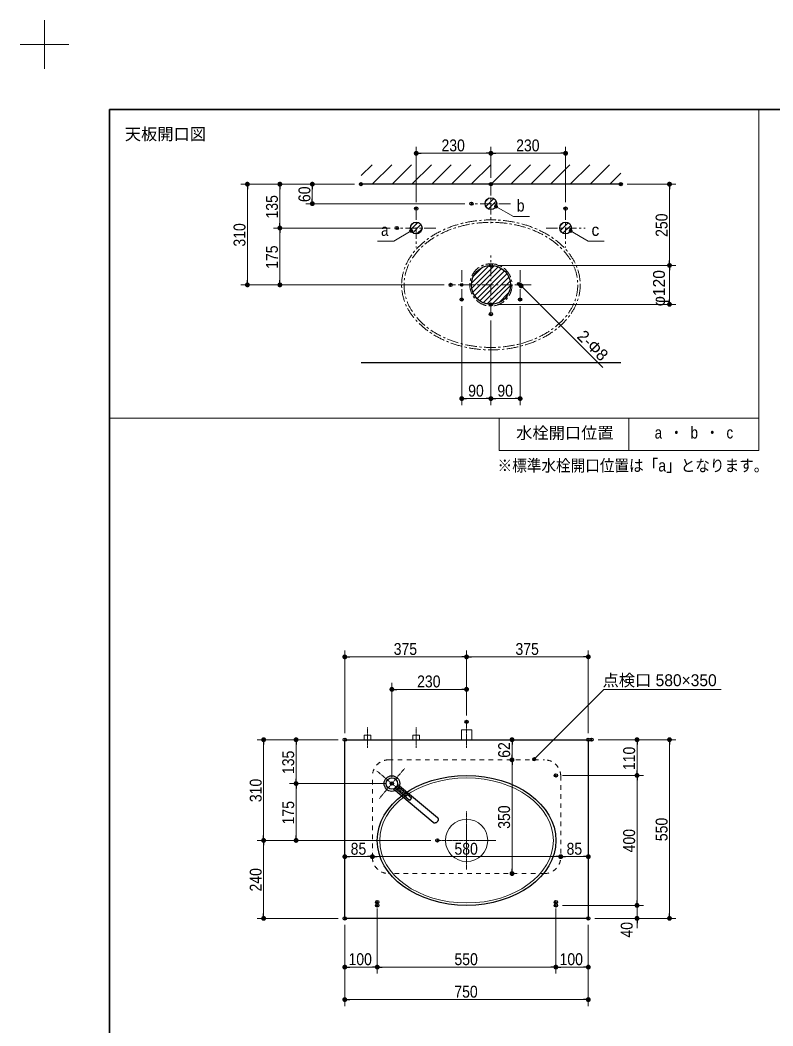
# Model space of a CAD drawing. Units: millimetres, scale not verified. Extents: x -6062 to 6062, y -3045 to 3045.
# Drawn here: x -6062 to -3744, y -51 to 3045 of the extents above; entities that cross this region are included whole.
import ezdxf
from ezdxf.enums import TextEntityAlignment as Align

# ---------------------------------------------------------------- set-up
doc = ezdxf.new("R2010")
doc.units = ezdxf.units.MM
doc.header["$LTSCALE"] = 20
doc.header["$PDMODE"] = 32
doc.header["$PDSIZE"] = 10
doc.linetypes.add('USER1', pattern=[2.91, 1.76, -0.4, 0.35, -0.4])
doc.linetypes.add('USER3', pattern=[1.4, 0.7, -0.7])
for name, color, linetype, lineweight in [('0-0_1図面枠', 7, 'Continuous', 20), ('0-1_3一般', 7, 'Continuous', 15), ('0-2_2寸法-1', 7, 'Continuous', 15), ('0-3_0', 7, 'Continuous', 25), ('0-5_2寸法-3', 7, 'Continuous', 15), ('0-6_2寸法-2', 7, 'Continuous', 15), ('0-7_5ボウル・キャビネット', 7, 'Continuous', 15), ('0-8_4給排水', 7, 'Continuous', 30)]:
    doc.layers.add(name, color=color, linetype=linetype, lineweight=lineweight)
doc.layers.add('0-4_Defpoints', color=7, linetype='Continuous')
doc.styles.add('ＭＳ Ｐゴシック', font='')
doc.styles.get('ＭＳ Ｐゴシック').set_extended_font_data('MS PGothic')

# ---------------------------------------------------------------- blocks, each defined once
blk = doc.blocks.new('_Dot')
at = {"layer": '0-3_0'}
blk.add_line((-10, 0), (-20, 0), dxfattribs=at)
for points in [[(0, 0), (-10, 0), (-9.92, 1.25)], [(0, 0), (-9.92, -1.25), (-10, 0)], [(0, 0), (-9.92, 1.25), (-9.69, 2.49)], [(0, 0), (-9.69, -2.49), (-9.92, -1.25)], [(0, 0), (-9.69, 2.49), (-9.3, 3.68)], [(0, 0), (-9.3, -3.68), (-9.69, -2.49)], [(0, 0), (-9.3, 3.68), (-8.76, 4.82)], [(0, 0), (-8.76, -4.82), (-9.3, -3.68)], [(0, 0), (-8.76, 4.82), (-8.09, 5.88)], [(0, 0), (-8.09, -5.88), (-8.76, -4.82)], [(0, 0), (-8.09, 5.88), (-7.29, 6.85)], [(0, 0), (-7.29, -6.85), (-8.09, -5.88)], [(0, 0), (-7.29, 6.85), (-6.37, 7.71)], [(0, 0), (-6.37, -7.71), (-7.29, -6.85)], [(0, 0), (-6.37, 7.71), (-5.36, 8.44)], [(0, 0), (-5.36, -8.44), (-6.37, -7.71)], [(0, 0), (-5.36, 8.44), (-4.26, 9.05)], [(0, 0), (-4.26, -9.05), (-5.36, -8.44)], [(0, 0), (-4.26, 9.05), (-3.09, 9.51)], [(0, 0), (-3.09, -9.51), (-4.26, -9.05)], [(0, 0), (-3.09, 9.51), (-1.87, 9.82)], [(0, 0), (-1.87, -9.82), (-3.09, -9.51)], [(0, 0), (-1.87, 9.82), (-0.63, 9.98)], [(0, 0), (-0.63, -9.98), (-1.87, -9.82)], [(0, 0), (-0.63, 9.98), (0.63, 9.98)], [(0, 0), (0.63, -9.98), (-0.63, -9.98)], [(0, 0), (0.63, 9.98), (1.87, 9.82)], [(0, 0), (1.87, 9.82), (3.09, 9.51)], [(0, 0), (3.09, 9.51), (4.26, 9.05)], [(0, 0), (4.26, 9.05), (5.36, 8.44)], [(0, 0), (5.36, 8.44), (6.37, 7.71)], [(0, 0), (6.37, 7.71), (7.29, 6.85)], [(0, 0), (7.29, 6.85), (8.09, 5.88)], [(0, 0), (8.09, 5.88), (8.76, 4.82)], [(0, 0), (8.76, 4.82), (9.3, 3.68)], [(0, 0), (9.3, 3.68), (9.69, 2.49)], [(0, 0), (9.69, 2.49), (9.92, 1.25)], [(0, 0), (9.92, 1.25), (10, 0)], [(0, 0), (1.87, -9.82), (0.63, -9.98)], [(0, 0), (3.09, -9.51), (1.87, -9.82)], [(0, 0), (4.26, -9.05), (3.09, -9.51)], [(0, 0), (5.36, -8.44), (4.26, -9.05)], [(0, 0), (6.37, -7.71), (5.36, -8.44)], [(0, 0), (7.29, -6.85), (6.37, -7.71)], [(0, 0), (8.09, -5.88), (7.29, -6.85)], [(0, 0), (8.76, -4.82), (8.09, -5.88)], [(0, 0), (9.3, -3.68), (8.76, -4.82)], [(0, 0), (9.69, -2.49), (9.3, -3.68)], [(0, 0), (9.92, -1.25), (9.69, -2.49)], [(0, 0), (10, 0), (9.92, -1.25)]]:
    blk.add_solid(points, dxfattribs=at)
blk = doc.blocks.new('グループ-4')
at = {"layer": '0-0_1図面枠', "lineweight": 15}
blk.add_line((-48000, 36400), (-48000, 34400), dxfattribs=at)
for points in [[(-80000, 55400), (-40000, 55400), (-40000, 36400), (-80000, 36400)], [(-56000, 36400), (-40000, 36400), (-40000, 34400), (-56000, 34400)]]:
    blk.add_lwpolyline(points, close=True, dxfattribs=at)
at = {"layer": '0-0_1図面枠', "style": 'ＭＳ Ｐゴシック'}
blk.add_text('天板開口図', height=733.7, dxfattribs=at).set_placement((-79050.1, 53296.8), align=Align.BOTTOM_LEFT)
blk = doc.blocks.new('グループ-5')
at = {"layer": '0-8_4給排水', "linetype": 'USER1', "lineweight": 15}
blk.add_line((-58000, 16100), (-58000, 17700), dxfattribs=at)
at = {"layer": '0-8_4給排水', "lineweight": 15}
blk.add_lwpolyline([(-57680, 16600), (-57680, 17200), (-58320, 17200), (-58320, 16600)], dxfattribs=at)
blk = doc.blocks.new('グループ-12')
at = {"layer": '0-7_5ボウル・キャビネット', "linetype": 'USER1'}
for p, q in [((-58000, 8600), (-58000, 12200)), ((-56200, 10400), (-59800, 10400))]:
    blk.add_line(p, q, dxfattribs=at)
at = {"layer": '0-7_5ボウル・キャビネット'}
blk.add_circle((-58000, 10400), 1300, dxfattribs=at)
at = {"layer": '0-7_5ボウル・キャビネット', "lineweight": 30}
blk.add_ellipse((-58000, 10400), major_axis=(5500, 0), ratio=0.727273, dxfattribs=at)
at = {"layer": '0-7_5ボウル・キャビネット'}
blk.add_ellipse((-58000, 10400), major_axis=(5350, 0), ratio=0.719626, dxfattribs=at)
blk = doc.blocks.new('グループ-19')
at = {"layer": '0-8_4給排水', "linetype": 'USER1', "lineweight": 15}
for p, q in [((-63519.3, 14671.3), (-61680.7, 13128.7)), ((-61828.7, 14819.3), (-63371.3, 12980.7))]:
    blk.add_line(p, q, dxfattribs=at)
at = {"layer": '0-8_4給排水'}
for points in [[(-62251.4, 13868.6), (-59790.3, 11803.5), (-59780.3, 11794), (-59771.1, 11783), (-59763, 11770.4), (-59756.1, 11756.4), (-59750.7, 11741.1), (-59747, 11724.6), (-59745.1, 11707.1), (-59745, 11688.9), (-59746.7, 11670.4), (-59750.3, 11651.7), (-59755.5, 11633.1), (-59762.4, 11615.1), (-59770.6, 11597.7), (-59780, 11581.3), (-59790.4, 11565.9), (-59801.5, 11551.8), (-59813.5, 11538.4), (-59826.8, 11525.5), (-59841.4, 11513.4), (-59857, 11502.3), (-59873.6, 11492.4), (-59891, 11484), (-59908.8, 11477.2), (-59926.8, 11472.3), (-59944.7, 11469.2), (-59962.2, 11468.1), (-59979.1, 11468.9), (-59995.2, 11471.5), (-60010.1, 11475.8), (-60023.9, 11481.7), (-60036.3, 11488.8), (-60047.4, 11497), (-62508.5, 13562.2)], [(-62278.8, 13761), (-61386.7, 13012.4), (-61515.2, 12859.2), (-62407.3, 13607.8)]]:
    blk.add_lwpolyline(points, dxfattribs=at)
for radius in [480, 350]:
    blk.add_circle((-62600, 13900), radius, dxfattribs=at)
blk = doc.blocks.new('止水栓_平面_W75')
at = {"layer": '0-8_4給排水', "linetype": 'USER1', "lineweight": 15}
for p, q in [((-1500, -500), (-1500, 780)), ((1500, -500), (1500, 780))]:
    blk.add_line(p, q, dxfattribs=at)
at = {"layer": '0-8_4給排水', "lineweight": 15}
for points in [[(-1710, 0), (-1710, 280), (-1290, 280), (-1290, 0)], [(1290, 0), (1290, 280), (1710, 280), (1710, 0)]]:
    blk.add_lwpolyline(points, dxfattribs=at)
blk = doc.blocks.new('グループ')
at = {"layer": '0-0_1図面枠', "lineweight": 15}
for p, q in [((-84000, 57900), (-84000, 60900)), ((-85500, 59400), (-82500, 59400))]:
    blk.add_line(p, q, dxfattribs=at)
blk = doc.blocks.new('グループ-2')
at = {"layer": '0-0_1図面枠', "lineweight": 35}
blk.add_lwpolyline([(-80000, 55400), (80000, 55400), (80000, -55400), (-80000, -55400)], close=True, dxfattribs=at)

msp = doc.modelspace()

# ---------------------------------------------------------------- hatches: boundary and pattern name
at = {"layer": '0-1_3一般'}
msp.add_hatch(color=256, dxfattribs=at).paths.add_polyline_path([(-4698.5, 2230, 1), (-4706.5, 2230, 1)])
at = {"layer": '0-5_2寸法-3'}
for points in [[(-4591.9, 2471, 1), (-4601.92, 2471, 1)], [(-4853.08, 2396, 1), (-4863.1, 2396, 1)], [(-4361.9, 2396, 1), (-4371.92, 2396, 1)], [(-4474.49, 770, 1), (-4484.51, 770, 1)]]:
    msp.add_hatch(color=256, dxfattribs=at).paths.add_polyline_path(points)

# ---------------------------------------------------------------- linework, layer by layer
at = {"layer": '0-1_3一般'}
for p, q in [((-5012.5, 2566.2), (-4978.7, 2600)), ((-4977.74, 2540), (-4917.74, 2600)), ((-4916.78, 2540), (-4856.78, 2600)), ((-4855.82, 2540), (-4795.82, 2600)), ((-4794.86, 2540), (-4734.86, 2600)), ((-4733.9, 2540), (-4673.9, 2600)), ((-4672.94, 2540), (-4612.94, 2600)), ((-4611.98, 2540), (-4551.98, 2600)), ((-4551.02, 2540), (-4491.02, 2600)), ((-4490.06, 2540), (-4430.06, 2600)), ((-4429.1, 2540), (-4369.1, 2600)), ((-4368.14, 2540), (-4308.14, 2600)), ((-4307.18, 2540), (-4247.18, 2600)), ((-4246.22, 2540), (-4212.5, 2573.72)), ((-4629.33, 2486.17), (-4618.58, 2496.92)), ((-4628.21, 2471.29), (-4603.82, 2495.68)), ((-4619.84, 2463.66), (-4596.14, 2487.36)), ((-4602.3, 2465.2), (-4597.82, 2469.68)), ((-4859.71, 2399.79), (-4837.33, 2422.17)), ((-4853.01, 2390.49), (-4827.98, 2415.52)), ((-4398.66, 2412.84), (-4390.42, 2421.08)), ((-4398.57, 2396.93), (-4374.45, 2421.05)), ((-4840.28, 2387.22), (-4824.71, 2402.79)), ((-4390.53, 2388.97), (-4366.48, 2413.02)), ((-4374.67, 2388.83), (-4366.43, 2397.07)), ((-4672.23, 2235.27), (-4617.96, 2289.54)), ((-4671.42, 2220.08), (-4602.58, 2288.92)), ((-4667.88, 2207.62), (-4590.06, 2285.44)), ((-4665.51, 2257.99), (-4640.73, 2282.77)), ((-4662.37, 2197.13), (-4579.55, 2279.95)), ((-4655.23, 2188.27), (-4570.69, 2272.81)), ((-4646.57, 2180.93), (-4563.36, 2264.14)), ((-4636.3, 2175.2), (-4557.62, 2253.88)), ((-4624.14, 2171.36), (-4553.71, 2241.79)), ((-4609.4, 2170.1), (-4552.82, 2226.68)), ((-4588.34, 2175.16), (-4557.86, 2205.64)), ((-4521.3, 2226.2), (-4518.7, 2228.8))]:
    msp.add_line(p, q, dxfattribs=at)
at = {"layer": '0-1_3一般', "lineweight": 30}
for p, q in [((-4212.5, 2540), (-5012.5, 2540)), ((-4212.5, 1990), (-5012.5, 1990))]:
    msp.add_line(p, q, dxfattribs=at)
at = {"layer": '0-1_3一般', "linetype": 'USER1'}
for p, q in [((-4612.5, 2540), (-4612.5, 2420)), ((-4552.5, 2480), (-4672.5, 2480)), ((-4842.5, 2465), (-4842.5, 2345)), ((-4382.5, 2465), (-4382.5, 2345)), ((-4782.5, 2405), (-4902.5, 2405)), ((-4442.5, 2405), (-4322.5, 2405)), ((-4612.5, 2140), (-4612.5, 2320)), ((-4702.5, 2275), (-4702.5, 2185)), ((-4522.5, 2275), (-4522.5, 2185)), ((-4488.5, 2230), (-4736.5, 2230))]:
    msp.add_line(p, q, dxfattribs=at)
at = {"layer": '0-1_3一般', "lineweight": 30}
for centre, radius in [((-4612.5, 2480), 18), ((-4842.5, 2405), 18), ((-4382.5, 2405), 18), ((-4612.5, 2230), 60), ((-4702.5, 2230), 4), ((-4522.5, 2230), 4)]:
    msp.add_circle(centre, radius, dxfattribs=at)
at = {"layer": '0-1_3一般', "linetype": 'USER1'}
msp.add_circle((-4612.5, 2230), 65, dxfattribs=at)
for major_axis, ratio in [((275, 0), 0.727273), ((267.5, 0), 0.719626)]:
    msp.add_ellipse((-4612.5, 2230), major_axis=major_axis, ratio=ratio, dxfattribs=at)
at = {"layer": '0-2_2寸法-1'}
for p, q in [((-4842.5, 2485), (-4842.5, 2655)), ((-4627.51, 2635), (-4827.49, 2635)), ((-4612.5, 2560), (-4612.5, 2655)), ((-4612.5, 2560), (-4612.5, 2655)), ((-4597.49, 2635), (-4397.51, 2635)), ((-4382.5, 2485), (-4382.5, 2655)), ((-5282.5, 2540), (-5382.5, 2540)), ((-5032.5, 2540), (-5282.5, 2540)), ((-5032.5, 2540), (-5182.5, 2540)), ((-4192.5, 2540), (-4042.5, 2540)), ((-5362.5, 2524.99), (-5362.5, 2245.01)), ((-5262.5, 2524.99), (-5262.5, 2420.01)), ((-5162.5, 2524.99), (-5162.5, 2495.01)), ((-4062.5, 2305.01), (-4062.5, 2524.99)), ((-4692.5, 2480), (-5182.5, 2480)), ((-4922.5, 2405), (-5282.5, 2405)), ((-4922.5, 2405), (-5282.5, 2405)), ((-5262.5, 2245.01), (-5262.5, 2389.99)), ((-4592.5, 2290), (-4042.5, 2290)), ((-4592.5, 2290), (-4042.5, 2290)), ((-4062.5, 2185.01), (-4062.5, 2274.99)), ((-5282.5, 2230), (-5382.5, 2230)), ((-4756.5, 2230), (-5282.5, 2230)), ((-4592.5, 2170), (-4042.5, 2170)), ((-4702.5, 2165), (-4702.5, 1860)), ((-4522.5, 2165), (-4522.5, 1860)), ((-4612.5, 2120), (-4612.5, 1860)), ((-4612.5, 2120), (-4612.5, 1860)), ((-4687.49, 1880), (-4627.51, 1880)), ((-4537.51, 1880), (-4597.49, 1880)), ((-5062.5, 850), (-5062.5, 1105)), ((-4702.51, 1085), (-5047.49, 1085)), ((-4687.5, 905), (-4687.5, 1105)), ((-4687.5, 905), (-4687.5, 1105)), ((-4672.49, 1085), (-4327.51, 1085)), ((-4312.5, 850), (-4312.5, 1105)), ((-4917.5, 715), (-4917.5, 1005)), ((-4687.5, 905), (-4687.5, 1005)), ((-4902.49, 985), (-4702.51, 985)), ((-5232.5, 830), (-5332.5, 830)), ((-5312.5, 535.01), (-5312.5, 814.99)), ((-5082.5, 830), (-5232.5, 830)), ((-5212.5, 710.01), (-5212.5, 814.99)), ((-4547.5, 814.99), (-4547.5, 783.01)), ((-4527.5, 830), (-4527.3, 830)), ((-4282.5, 830), (-4142.5, 830)), ((-4162.5, 735.01), (-4162.5, 814.99)), ((-4142.5, 830), (-4042.5, 830)), ((-4062.5, 295.01), (-4062.5, 814.99)), ((-4547.5, 433.01), (-4547.5, 752.99)), ((-4527.5, 768), (-4527.3, 768)), ((-4527.5, 768), (-4527.3, 768)), ((-4392.5, 720), (-4142.5, 720)), ((-4392.5, 720), (-4142.5, 720)), ((-4937.5, 695), (-5232.5, 695)), ((-4937.5, 695), (-5232.5, 695)), ((-4162.5, 704.99), (-4162.5, 335.01)), ((-5212.5, 679.99), (-5212.5, 535.01)), ((-5232.5, 520), (-5332.5, 520)), ((-5232.5, 520), (-5332.5, 520)), ((-5312.5, 504.99), (-5312.5, 295.01)), ((-4797.5, 520), (-5232.5, 520)), ((-5062.5, 490), (-5062.3, 490)), ((-4992.51, 470), (-5047.49, 470)), ((-4977.5, 490), (-4977.3, 490)), ((-4977.5, 490), (-4977.3, 490)), ((-4962.49, 470), (-4412.51, 470)), ((-4397.5, 490), (-4397.3, 490)), ((-4397.5, 490), (-4397.3, 490)), ((-4327.51, 470), (-4382.49, 470)), ((-4312.5, 490), (-4312.3, 490)), ((-4527.5, 418), (-4527.3, 418)), ((-4962.5, 310), (-4962.5, 110)), ((-4412.5, 310), (-4412.5, 110)), ((-4392.5, 320), (-4142.5, 320)), ((-5082.5, 280), (-5332.5, 280)), ((-4962.5, 300), (-4962.5, 110)), ((-4412.5, 300), (-4412.5, 110)), ((-4142.5, 280), (-4042.5, 280)), ((-5062.5, 260), (-5062.5, 110)), ((-4312.5, 260), (-4312.5, 110)), ((-4977.51, 130), (-5047.49, 130)), ((-4947.49, 130), (-4427.51, 130)), ((-4397.49, 130), (-4327.51, 130)), ((-5062.5, 110), (-5062.5, 10)), ((-4312.5, 110), (-4312.5, 10)), ((-5047.49, 30), (-4327.51, 30))]:
    msp.add_line(p, q, dxfattribs=at)
at = {"layer": '0-4_Defpoints'}
for p in [(-4842.5, 2635), (-4382.5, 2635), (-5262.5, 2540), (-5012.5, 2540), (-4612.5, 2540), (-4212.5, 2540), (-4062.5, 2540), (-5162.5, 2480), (-4672.5, 2480), (-4842.5, 2465), (-4382.5, 2465), (-5262.5, 2405), (-4902.5, 2405), (-4612.5, 2290), (-4612.5, 2290), (-4062.5, 2290), (-5362.5, 2230), (-5262.5, 2230), (-4736.5, 2230), (-4525.33, 2232.83), (-4519.67, 2227.17), (-4702.5, 2185), (-4612.5, 2170), (-4522.5, 2185), (-4612.5, 2140), (-4612.5, 1880), (-5062.5, 1085), (-4312.5, 1085), (-4687.5, 985), (-4687.5, 885), (-5312.5, 830), (-5212.5, 830), (-5062.5, 830), (-4547.5, 830), (-4312.5, 830), (-4302.5, 830), (-4162.5, 830), (-4162.5, 830), (-4062.5, 830), (-4547.5, 768), (-4412.5, 720), (-4917.5, 695), (-4917.5, 695), (-5212.5, 520), (-4777.5, 520), (-5062.5, 470), (-4977.5, 470), (-4397.5, 470), (-4312.5, 470), (-4547.5, 418), (-4962.5, 330), (-4962.5, 320), (-4412.5, 330), (-4412.5, 320), (-4162.5, 320), (-5312.5, 280), (-5062.5, 280), (-4312.5, 280), (-4162.5, 280), (-5062.5, 130), (-4412.5, 130), (-4312.5, 130), (-4312.5, 30)]:
    msp.add_point(p, dxfattribs=at)
at = {"layer": '0-5_2寸法-3'}
for points in [[(-4596.91, 2471), (-4543.22, 2440), (-4493.22, 2440)], [(-4858.09, 2396), (-4911.78, 2365), (-4961.78, 2365)], [(-4366.91, 2396), (-4313.22, 2365), (-4263.22, 2365)], [(-4479.5, 770), (-4264.5, 985), (-3903.73, 985)]]:
    msp.add_lwpolyline(points, dxfattribs=at)
for centre in [(-4596.91, 2471), (-4858.09, 2396), (-4366.91, 2396), (-4479.5, 770)]:
    msp.add_circle(centre, 5.01, dxfattribs=at)
at = {"layer": '0-6_2寸法-2'}
for p, q in [((-4509.06, 2216.56), (-4267.98, 1975.48)), ((-4162.5, 335.01), (-4162.5, 350.01)), ((-4392.5, 320), (-4142.5, 320)), ((-4162.5, 280), (-4162.5, 320)), ((-4292.5, 280), (-4142.5, 280)), ((-4162.5, 264.99), (-4162.5, 249.99))]:
    msp.add_line(p, q, dxfattribs=at)
at = {"layer": '0-7_5ボウル・キャビネット', "linetype": 'USER3'}
for p, q in [((-4927.5, 768), (-4447.5, 768)), ((-4977.5, 468), (-4977.5, 718)), ((-4397.5, 718), (-4397.5, 468)), ((-4447.5, 418), (-4927.5, 418))]:
    msp.add_line(p, q, dxfattribs=at)
at = {"layer": '0-7_5ボウル・キャビネット', "lineweight": 30}
msp.add_lwpolyline([(-5062.5, 830), (-4312.5, 830), (-4312.5, 280), (-5062.5, 280)], close=True, dxfattribs=at)
at = {"layer": '0-7_5ボウル・キャビネット', "linetype": 'USER3'}
for centre, start, end in [((-4927.5, 718), 90, 180), ((-4447.5, 718), 0, 90), ((-4927.5, 468), 180, 270), ((-4447.5, 468), 270, 0)]:
    msp.add_arc(centre, 50, start, end, dxfattribs=at)

# ---------------------------------------------------------------- block references
at = {"layer": '0-0_1図面枠', "xscale": 0.05, "yscale": 0.05}
for name in ['グループ-4', 'グループ-2']:
    msp.add_blockref(name, (-1787.5, 0), dxfattribs=at)
at = {"layer": '0-2_2寸法-1', "xscale": 0.7503418, "yscale": 0.7503418}
for p, rotation in [((-4842.5, 2635), 180), ((-4612.5, 2635), 180), ((-5362.5, 2540), 90), ((-5262.5, 2540), 90), ((-5162.5, 2540), 90), ((-4062.5, 2540), 90), ((-5162.5, 2480), 270), ((-5262.5, 2405), 270), ((-5262.5, 2405), 90), ((-4062.5, 2290), 270), ((-4062.5, 2290), 90), ((-5362.5, 2230), 270), ((-5262.5, 2230), 270), ((-4062.5, 2170), 270), ((-4702.5, 1880), 180), ((-4612.5, 1880), 180), ((-5062.5, 1085), 180), ((-4687.5, 1085), 180), ((-4917.5, 985), 180), ((-5312.5, 830), 90), ((-5212.5, 830), 90), ((-4547.5, 830), 90), ((-4162.5, 830), 90), ((-4062.5, 830), 90), ((-4547.5, 768), 270), ((-4547.5, 768), 90), ((-4162.5, 720), 270), ((-4162.5, 720), 90), ((-5212.5, 695), 270), ((-5212.5, 695), 90), ((-5312.5, 520), 270), ((-5312.5, 520), 90), ((-5212.5, 520), 270), ((-5062.5, 470), 180), ((-4977.5, 470), 180), ((-4397.5, 470), 180), ((-4547.5, 418), 270), ((-4162.5, 320), 270), ((-5312.5, 280), 270), ((-4062.5, 280), 270), ((-5062.5, 130), 180), ((-4962.5, 130), 180), ((-4412.5, 130), 180), ((-5062.5, 30), 180)]:
    msp.add_blockref('_Dot', p, dxfattribs=dict(at, rotation=rotation))
for p in [(-4612.5, 2635), (-4382.5, 2635), (-4612.5, 1880), (-4522.5, 1880), (-4687.5, 1085), (-4312.5, 1085), (-4687.5, 985), (-4977.5, 470), (-4397.5, 470), (-4312.5, 470), (-4962.5, 130), (-4412.5, 130), (-4312.5, 130), (-4312.5, 30)]:
    msp.add_blockref('_Dot', p, dxfattribs=at)
at = {"layer": '0-6_2寸法-2', "xscale": 0.7503418, "yscale": 0.7503418}
for p, rotation in [((-4519.67, 2227.17), 135), ((-4162.5, 320), 270), ((-4162.5, 280), 90)]:
    msp.add_blockref('_Dot', p, dxfattribs=dict(at, rotation=rotation))
at = {"layer": '0-7_5ボウル・キャビネット', "xscale": 0.05, "yscale": 0.05}
for name in ['グループ', 'グループ-12']:
    msp.add_blockref(name, (-1787.5, 0), dxfattribs=at)
at = {"layer": '0-8_4給排水', "xscale": 0.05, "yscale": 0.05}
for name, p in [('止水栓_平面_W75', (-4917.5, 830)), ('グループ-5', (-1787.5, 0)), ('グループ-19', (-1787.5, 0))]:
    msp.add_blockref(name, p, dxfattribs=at)

# ---------------------------------------------------------------- texts
at = {"layer": '0-0_1図面枠', "style": 'ＭＳ Ｐゴシック'}
msp.add_text('水栓開口位置', height=36.66, dxfattribs=at).set_placement((-4534.76, 1745.08), align=Align.BOTTOM_LEFT)
for s, height, width, p in [('a  ・  b  ・  c', 36.69, 0.85, (-4108.06, 1746.03)), ('※標準水栓開口位置は「a」となります。', 36.66, 0.9, (-4592.1, 1644.64))]:
    msp.add_text(s, height=height, dxfattribs=dict(at, width=width)).set_placement(p, align=Align.BOTTOM_LEFT)
at = {"layer": '0-2_2寸法-1', "style": 'ＭＳ Ｐゴシック', "width": 0.9}
for s, p in [('230', (-4764.78, 2630.04)), ('230', (-4534.78, 2630.04)), ('90', (-4682.58, 1875.04)), ('90', (-4592.58, 1875.04)), ('375', (-4911.89, 1079.94)), ('375', (-4536.89, 1079.94)), ('230', (-4839.78, 980.04)), ('85', (-5044.49, 464.94)), ('580', (-4724.78, 465.04)), ('85', (-4379.49, 464.94)), ('100', (-5051.11, 125.04)), ('550', (-4724.78, 125.04)), ('100', (-4401.11, 125.04)), ('750', (-4725.17, 25.04))]:
    msp.add_text(s, height=36.66, dxfattribs=at).set_placement(p, align=Align.BOTTOM_LEFT)
for s, p in [('60', (-5157.54, 2484.92)), ('135', (-5257.54, 2434.28)), ('250', (-4057.54, 2377.72)), ('310', (-5357.54, 2347.72)), ('175', (-5257.54, 2279.28)), ('62', (-4542.44, 774.31)), ('110', (-4157.54, 736.39)), ('135', (-5207.54, 724.28)), ('310', (-5307.54, 637.72)), ('175', (-5207.54, 569.28)), ('350', (-4542.54, 555.72)), ('550', (-4057.54, 517.72)), ('400', (-4157.54, 483.11)), ('240', (-5307.54, 362.72))]:
    msp.add_text(s, height=36.66, rotation=90, dxfattribs=at).set_placement(p, align=Align.BOTTOM_LEFT)
at = {"layer": '0-2_2寸法-1', "style": 'ＭＳ Ｐゴシック'}
msp.add_text('φ120', height=36.66, rotation=90, dxfattribs=at).set_placement((-4065.62, 2164.39), align=Align.BOTTOM_LEFT)
at = {"layer": '0-5_2寸法-3', "style": 'ＭＳ Ｐゴシック'}
for s, width, p in [('b', 0.9, (-4532.97, 2444.86)), ('a', 0.85, (-4950.76, 2369.86))]:
    msp.add_text(s, height=36.69, dxfattribs=dict(at, width=width)).set_placement(p, align=Align.BOTTOM_LEFT)
for s, p in [('c', (-4302.77, 2369.86)), ('点検口 580×350', (-4268.53, 983.74))]:
    msp.add_text(s, height=36.66, dxfattribs=at).set_placement(p, align=Align.BOTTOM_LEFT)
at = {"layer": '0-6_2寸法-2', "style": 'ＭＳ Ｐゴシック'}
msp.add_text('2-Φ8', height=36.66, rotation=315, dxfattribs=at).set_placement((-4357.56, 2060.76), align=Align.BOTTOM_LEFT)
at = {"layer": '0-6_2寸法-2', "style": 'ＭＳ Ｐゴシック', "width": 0.9}
msp.add_text('40', height=36.66, rotation=90, dxfattribs=at).set_placement((-4164.98, 220.96), align=Align.BOTTOM_LEFT)

doc.saveas('drawing.dxf')
